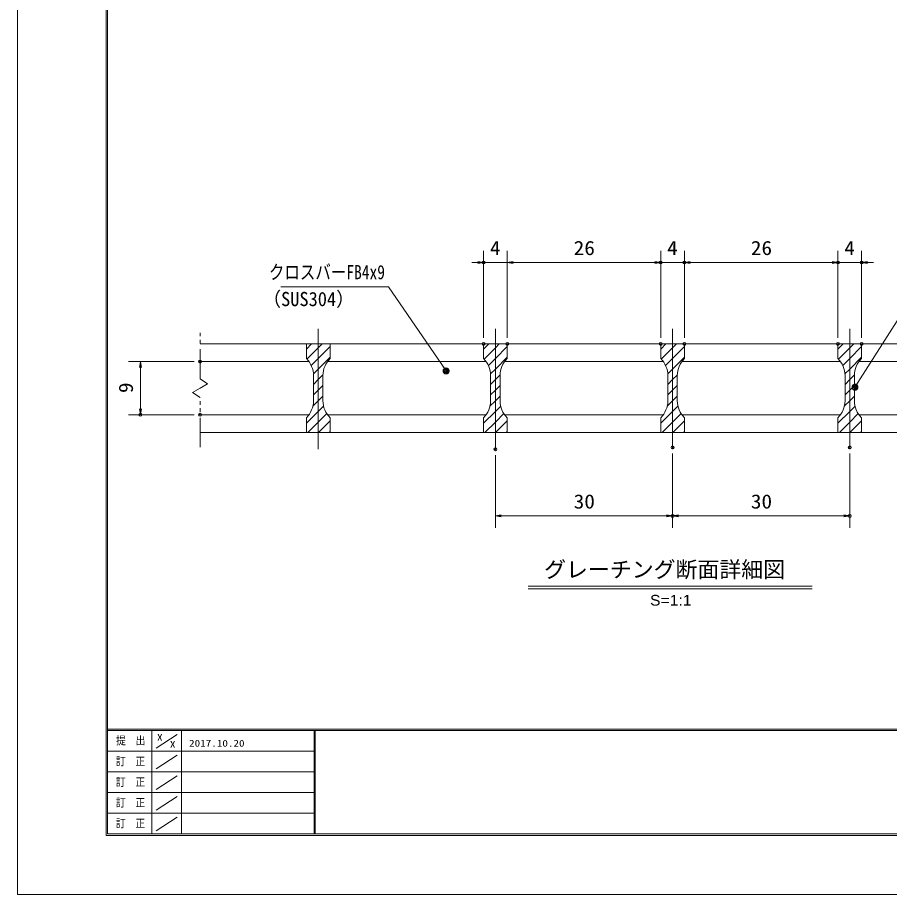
# Model space of a CAD drawing. Units: millimetres, scale not verified, with parts at other scales. Extents: x -1050 to 1050, y -742 to 742.
# Drawn here: x -1050 to -312, y -742 to 0 of the extents above; entities that cross this region are included whole.
import ezdxf
from ezdxf.enums import TextEntityAlignment as Align

# ---------------------------------------------------------------- set-up
doc = ezdxf.new("R2010")
doc.units = ezdxf.units.MM
doc.header["$LTSCALE"] = 5
doc.header["$PDMODE"] = 32
doc.header["$PDSIZE"] = 2.5
doc.linetypes.add('CHAIN1', pattern=[8, 5, -1, 1, -1])
doc.linetypes.add('DOUBLE_CHAIN1', pattern=[8.8, 5, -1, 0.6, -0.6, 0.6, -1])
for name, color, linetype, lineweight in [('0-0_7-図\u3000枠', 4, 'Continuous', 9), ('0-3_寸法注釈', 2, 'Continuous', 9), ('0-4_0', 2, 'Continuous', 9), ('0-5_DEFPOINTS', 134, 'Continuous', 9), ('0-6_蓋', 5, 'Continuous', 9), ('0-7_中心線', 6, 'CHAIN1', 9), ('0-8_想像線', 134, 'DOUBLE_CHAIN1', 9), ('0-9_ハッチング', 4, 'Continuous', 9)]:
    doc.layers.add(name, color=color, linetype=linetype, lineweight=lineweight)
doc.styles.add('HG丸ｺﾞｼｯｸM-PRO', font='')
doc.styles.add('ＭＳ ゴシック', font='')
doc.styles.get('HG丸ｺﾞｼｯｸM-PRO').set_extended_font_data('HG丸ｺﾞｼｯｸM-PRO')
doc.styles.get('ＭＳ ゴシック').set_extended_font_data('MS Gothic')

# ---------------------------------------------------------------- blocks, each defined once
blk = doc.blocks.new('_OPEN')
at = {"layer": '0-4_0'}
blk.add_line((0, 0), (-5, 0), dxfattribs=at)
blk.add_lwpolyline([(-5, 0.833), (0, 0), (-5, -0.833)], dxfattribs=at)
blk = doc.blocks.new('_Dot')
at = {"layer": '0-4_0'}
for p, q in [((-2.5, 0), (-5, 0)), ((2.445, 0.5), (-2.445, 0.5)), ((1.997, 1.5), (-1.997, 1.5)), ((2.289, -0.995), (-2.289, -0.995)), ((1.499, -1.995), (-1.499, -1.995))]:
    blk.add_line(p, q, dxfattribs=at)
for points in [[(2.5, 0), (2.48, 0.313), (2.421, 0.622), (2.324, 0.92), (2.191, 1.204), (2.023, 1.469), (1.822, 1.711), (1.594, 1.926), (1.34, 2.111), (1.064, 2.262), (0.773, 2.378), (0.468, 2.456), (0.157, 2.495), (-0.157, 2.495), (-0.468, 2.456), (-0.773, 2.378), (-1.064, 2.262), (-1.34, 2.111), (-1.594, 1.926), (-1.822, 1.711), (-2.023, 1.469), (-2.191, 1.204), (-2.324, 0.92), (-2.421, 0.622), (-2.48, 0.313), (-2.5, 0), (0, 0)], [(-2.5, 0), (-2.48, -0.313), (-2.421, -0.622), (-2.324, -0.92), (-2.191, -1.204), (-2.023, -1.469), (-1.822, -1.711), (-1.594, -1.926), (-1.34, -2.111), (-1.064, -2.262), (-0.773, -2.378), (-0.468, -2.456), (-0.157, -2.495), (0.157, -2.495), (0.468, -2.456), (0.773, -2.378), (1.064, -2.262), (1.34, -2.111), (1.594, -1.926), (1.822, -1.711), (2.023, -1.469), (2.191, -1.204), (2.324, -0.92), (2.421, -0.622), (2.48, -0.313), (2.5, 0), (0, 0)]]:
    blk.add_lwpolyline(points, close=True, dxfattribs=at)

msp = doc.modelspace()

# ---------------------------------------------------------------- linework, layer by layer
at = {"layer": '0-0_7-図\u3000枠'}
for p, q in [((-975, -692.5), (-975, 692.5)), ((-973.75, -691.25), (-973.75, 691.25)), ((998.75, -602.5), (-973.75, -602.5)), ((998.75, -603.75), (-973.75, -603.75)), ((-936.25, -691.192), (-936.25, -603.75)), ((-932.5, -618.606), (-915, -606.924)), ((-911.25, -603.75), (-911.25, -691.192)), ((-798.75, -603.75), (-798.75, -691.192)), ((-798, -603.75), (-798, -691.192)), ((-798.75, -621.25), (-973.75, -621.25)), ((-932.5, -636.247), (-915, -624.565)), ((-798.75, -638.75), (-973.75, -638.75)), ((-932.5, -653.747), (-915, -642.065)), ((-798.75, -656.25), (-973.75, -656.25)), ((-932.5, -671.247), (-915, -659.565)), ((-798.75, -673.75), (-973.75, -673.75)), ((-932.5, -688.747), (-915, -677.065)), ((1000, -692.5), (-975, -692.5)), ((998.75, -691.25), (-973.75, -691.25))]:
    msp.add_line(p, q, dxfattribs=at)
at = {"layer": '0-3_寸法注釈'}
for p, q in [((-655.45, -271.308), (-655.45, -197.4)), ((-635.45, -271.308), (-635.45, -197.4)), ((-635.45, -271.308), (-635.45, -197.4)), ((-505.45, -271.308), (-505.45, -197.4)), ((-505.45, -271.308), (-505.45, -197.4)), ((-485.45, -271.308), (-485.45, -197.4)), ((-485.45, -271.308), (-485.45, -197.4)), ((-355.45, -271.308), (-355.45, -197.4)), ((-355.45, -271.308), (-355.45, -197.4)), ((-335.45, -271.308), (-335.45, -197.4)), ((-660.45, -207.4), (-665.45, -207.4)), ((-635.45, -207.4), (-655.45, -207.4)), ((-630.45, -207.4), (-510.45, -207.4)), ((-630.45, -207.4), (-625.45, -207.4)), ((-510.45, -207.4), (-515.45, -207.4)), ((-505.45, -207.4), (-485.45, -207.4)), ((-480.45, -207.4), (-475.45, -207.4)), ((-480.45, -207.4), (-360.45, -207.4)), ((-360.45, -207.4), (-365.45, -207.4)), ((-355.45, -207.4), (-335.45, -207.4)), ((-330.45, -207.4), (-325.45, -207.4)), ((-900.45, -291.308), (-955.989, -291.308)), ((-945.989, -296.308), (-945.989, -331.308)), ((-900.45, -336.308), (-955.989, -336.308)), ((-645.45, -370.535), (-645.45, -432.029)), ((-495.45, -369.01), (-495.45, -432.029)), ((-495.45, -369.01), (-495.45, -432.029)), ((-345.45, -369.01), (-345.45, -432.029)), ((-640.45, -422.029), (-500.45, -422.029)), ((-490.45, -422.029), (-350.45, -422.029)), ((-617.576, -481.327), (-377.371, -481.327)), ((-617.576, -483.827), (-377.371, -483.827))]:
    msp.add_line(p, q, dxfattribs=at)
for points in [[(-827.188, -227.884), (-736.015, -227.884), (-687.754, -298.417)], [(-189.764, -227.917), (-286.954, -227.917), (-340.465, -312.166)]]:
    msp.add_lwpolyline(points, dxfattribs=at)
at = {"layer": '0-5_DEFPOINTS'}
msp.add_lwpolyline([(-1050, -742.5), (-1050, 742.5), (1050, 742.5), (1050, -742.5)], close=True, dxfattribs=at)
for p in [(-655.45, -207.4), (-505.45, -207.4), (-485.45, -207.4), (-355.45, -207.4), (-335.45, -207.4), (-655.45, -276.308), (-635.45, -276.308), (-505.45, -276.308), (-485.45, -276.308), (-355.45, -276.308), (-335.45, -276.308), (-895.45, -291.308), (-945.989, -336.308), (-895.45, -336.308), (-495.45, -364.01), (-345.45, -364.01), (-645.45, -365.535), (-495.45, -422.029), (-345.45, -422.029)]:
    msp.add_point(p, dxfattribs=at)
at = {"layer": '0-6_蓋'}
for p, q in [((-895.45, -276.308), (-95.45, -276.308)), ((-785.45, -276.308), (-805.45, -276.308)), ((-805.45, -288.808), (-805.45, -276.308)), ((-785.45, -288.808), (-785.45, -276.308)), ((-635.45, -276.308), (-655.45, -276.308)), ((-655.45, -288.808), (-655.45, -276.308)), ((-635.45, -288.808), (-635.45, -276.308)), ((-485.45, -276.308), (-505.45, -276.308)), ((-505.45, -288.808), (-505.45, -276.308)), ((-485.45, -288.808), (-485.45, -276.308)), ((-335.45, -276.308), (-355.45, -276.308)), ((-355.45, -288.808), (-355.45, -276.308)), ((-335.45, -288.808), (-335.45, -276.308)), ((-895.45, -291.308), (-803.289, -291.308)), ((-787.611, -291.308), (-653.289, -291.308)), ((-637.611, -291.308), (-503.289, -291.308)), ((-487.611, -291.308), (-353.289, -291.308)), ((-337.611, -291.308), (-203.289, -291.308)), ((-799.45, -303.091), (-799.45, -324.525)), ((-791.45, -303.091), (-791.45, -324.525)), ((-649.45, -303.091), (-649.45, -324.525)), ((-641.45, -303.091), (-641.45, -324.525)), ((-499.45, -303.091), (-499.45, -324.525)), ((-491.45, -303.091), (-491.45, -324.525)), ((-349.45, -303.091), (-349.45, -324.525)), ((-341.45, -303.091), (-341.45, -324.525)), ((-895.45, -336.308), (-803.289, -336.308)), ((-805.45, -338.808), (-805.45, -351.308)), ((-787.611, -336.308), (-653.289, -336.308)), ((-785.45, -338.808), (-785.45, -351.308)), ((-655.45, -338.808), (-655.45, -351.308)), ((-637.611, -336.308), (-503.289, -336.308)), ((-635.45, -338.808), (-635.45, -351.308)), ((-505.45, -338.808), (-505.45, -351.308)), ((-487.611, -336.308), (-353.289, -336.308)), ((-485.45, -338.808), (-485.45, -351.308)), ((-355.45, -338.808), (-355.45, -351.308)), ((-337.611, -336.308), (-203.289, -336.308)), ((-335.45, -338.808), (-335.45, -351.308)), ((-895.45, -351.308), (-95.45, -351.308)), ((-805.45, -351.308), (-785.45, -351.308)), ((-655.45, -351.308), (-635.45, -351.308)), ((-505.45, -351.308), (-485.45, -351.308)), ((-355.45, -351.308), (-335.45, -351.308))]:
    msp.add_line(p, q, dxfattribs=at)
for centre, start, end in [((-819.45, -303.091), 0, 45.573), ((-771.45, -303.091), 134.427, 180), ((-669.45, -303.091), 0, 45.573), ((-621.45, -303.091), 134.427, 180), ((-519.45, -303.091), 0, 45.573), ((-471.45, -303.091), 134.427, 180), ((-369.45, -303.091), 0, 45.573), ((-321.45, -303.091), 134.427, 180), ((-819.45, -324.525), 314.427, 0), ((-771.45, -324.525), 180, 225.573), ((-669.45, -324.525), 314.427, 0), ((-621.45, -324.525), 180, 225.573), ((-519.45, -324.525), 314.427, 0), ((-471.45, -324.525), 180, 225.573), ((-369.45, -324.525), 314.427, 0), ((-321.45, -324.525), 180, 225.573)]:
    msp.add_arc(centre, 20, start, end, dxfattribs=at)
at = {"layer": '0-7_中心線'}
for p, q in [((-795.45, -365.535), (-795.45, -263.606)), ((-645.45, -365.535), (-645.45, -263.606)), ((-495.45, -365.535), (-495.45, -263.606)), ((-345.45, -365.535), (-345.45, -263.606))]:
    msp.add_line(p, q, dxfattribs=at)
at = {"layer": '0-8_想像線'}
for p, q in [((-895.45, -305.859), (-895.45, -263.808)), ((-895.45, -363.808), (-895.45, -321.757))]:
    msp.add_line(p, q, dxfattribs=at)
for points in [[(-895.45, -305.859), (-889.157, -310.072), (-895.45, -313.808)], [(-895.45, -321.757), (-901.743, -317.545), (-895.45, -313.808)]]:
    msp.add_lwpolyline(points, dxfattribs=at)
at = {"layer": '0-9_ハッチング'}
for p, q in [((-805.45, -276.308), (-805.45, -288.808)), ((-805.45, -280.665), (-801.093, -276.308)), ((-655.45, -276.308), (-655.45, -288.808)), ((-655.45, -280.665), (-651.093, -276.308)), ((-505.45, -276.308), (-505.45, -288.808)), ((-505.45, -280.665), (-501.093, -276.308)), ((-355.45, -276.308), (-355.45, -288.808)), ((-355.45, -280.665), (-351.093, -276.308)), ((-799.45, -303.091), (-799.45, -324.525)), ((-791.45, -324.525), (-791.45, -303.091)), ((-649.45, -303.091), (-649.45, -324.525)), ((-641.45, -324.525), (-641.45, -303.091)), ((-499.45, -303.091), (-499.45, -324.525)), ((-491.45, -324.525), (-491.45, -303.091)), ((-349.45, -303.091), (-349.45, -324.525)), ((-341.45, -324.525), (-341.45, -303.091)), ((-795.271, -351.308), (-785.45, -341.488)), ((-645.271, -351.308), (-635.45, -341.488)), ((-495.271, -351.308), (-485.45, -341.488)), ((-345.271, -351.308), (-335.45, -341.488)), ((-786.29, -351.308), (-785.45, -350.468)), ((-636.29, -351.308), (-635.45, -350.468)), ((-486.29, -351.308), (-485.45, -350.468)), ((-336.29, -351.308), (-335.45, -350.468))]:
    msp.add_line(p, q, dxfattribs=at)
for points in [[(-805.45, -338.808), (-805.45, -351.308), (-795.45, -351.308), (-795.45, -276.308), (-805.45, -276.308)], [(-805.061, -289.256), (-795.45, -279.646), (-792.113, -276.308)], [(-801.402, -294.578), (-795.45, -288.626), (-785.45, -278.626)], [(-795.45, -276.308), (-795.45, -351.308), (-785.45, -351.308), (-785.45, -338.808)], [(-785.45, -288.808), (-785.45, -276.308), (-795.45, -276.308)], [(-655.45, -338.808), (-655.45, -351.308), (-645.45, -351.308), (-645.45, -276.308), (-655.45, -276.308)], [(-655.061, -289.256), (-645.45, -279.646), (-642.113, -276.308)], [(-651.402, -294.578), (-645.45, -288.626), (-635.45, -278.626)], [(-645.45, -276.308), (-645.45, -351.308), (-635.45, -351.308), (-635.45, -338.808)], [(-635.45, -288.808), (-635.45, -276.308), (-645.45, -276.308)], [(-505.45, -338.808), (-505.45, -351.308), (-495.45, -351.308), (-495.45, -276.308), (-505.45, -276.308)], [(-505.061, -289.256), (-495.45, -279.646), (-492.113, -276.308)], [(-501.402, -294.578), (-495.45, -288.626), (-485.45, -278.626)], [(-495.45, -276.308), (-495.45, -351.308), (-485.45, -351.308), (-485.45, -338.808)], [(-485.45, -288.808), (-485.45, -276.308), (-495.45, -276.308)], [(-355.45, -338.808), (-355.45, -351.308), (-345.45, -351.308), (-345.45, -276.308), (-355.45, -276.308)], [(-355.061, -289.256), (-345.45, -279.646), (-342.113, -276.308)], [(-351.402, -294.578), (-345.45, -288.626), (-335.45, -278.626)], [(-345.45, -276.308), (-345.45, -351.308), (-335.45, -351.308), (-335.45, -338.808)], [(-335.45, -288.808), (-335.45, -276.308), (-345.45, -276.308)], [(-799.56, -301.716), (-795.45, -297.606), (-785.45, -287.606)], [(-649.56, -301.716), (-645.45, -297.606), (-635.45, -287.606)], [(-499.56, -301.716), (-495.45, -297.606), (-485.45, -287.606)], [(-349.56, -301.716), (-345.45, -297.606), (-335.45, -287.606)], [(-799.45, -310.586), (-795.45, -306.586), (-791.406, -302.543)], [(-649.45, -310.586), (-645.45, -306.586), (-641.406, -302.543)], [(-499.45, -310.586), (-495.45, -306.586), (-491.406, -302.543)], [(-349.45, -310.586), (-345.45, -306.586), (-341.406, -302.543)], [(-799.45, -319.567), (-795.45, -315.567), (-791.45, -311.567)], [(-649.45, -319.567), (-645.45, -315.567), (-641.45, -311.567)], [(-499.45, -319.567), (-495.45, -315.567), (-491.45, -311.567)], [(-349.45, -319.567), (-345.45, -315.567), (-341.45, -311.567)], [(-800.058, -329.155), (-795.45, -324.547), (-791.45, -320.547)], [(-650.058, -329.155), (-645.45, -324.547), (-641.45, -320.547)], [(-500.058, -329.155), (-495.45, -324.547), (-491.45, -320.547)], [(-350.058, -329.155), (-345.45, -324.547), (-341.45, -320.547)], [(-805.45, -343.527), (-795.45, -333.527), (-790.888, -328.965)], [(-655.45, -343.527), (-645.45, -333.527), (-640.888, -328.965)], [(-505.45, -343.527), (-495.45, -333.527), (-490.888, -328.965)], [(-355.45, -343.527), (-345.45, -333.527), (-340.888, -328.965)], [(-804.251, -351.308), (-795.45, -342.507), (-788.233, -335.29)], [(-654.251, -351.308), (-645.45, -342.507), (-638.233, -335.29)], [(-504.251, -351.308), (-495.45, -342.507), (-488.233, -335.29)], [(-354.251, -351.308), (-345.45, -342.507), (-338.233, -335.29)]]:
    msp.add_lwpolyline(points, dxfattribs=at)
for centre, start, end in [((-819.45, -303.091), 0, 45.573), ((-771.45, -303.091), 134.427, 180), ((-669.45, -303.091), 0, 45.573), ((-621.45, -303.091), 134.427, 180), ((-519.45, -303.091), 0, 45.573), ((-471.45, -303.091), 134.427, 180), ((-369.45, -303.091), 0, 45.573), ((-321.45, -303.091), 134.427, 180), ((-819.45, -324.525), 314.427, 0), ((-771.45, -324.525), 180, 225.573), ((-669.45, -324.525), 314.427, 0), ((-621.45, -324.525), 180, 225.573), ((-519.45, -324.525), 314.427, 0), ((-471.45, -324.525), 180, 225.573), ((-369.45, -324.525), 314.427, 0), ((-321.45, -324.525), 180, 225.573)]:
    msp.add_arc(centre, 20, start, end, dxfattribs=at)

# ---------------------------------------------------------------- block references
at = {"layer": '0-3_寸法注釈'}
for p in [(-655.45, -207.4), (-505.45, -207.4), (-505.45, -207.4), (-355.45, -207.4), (-355.45, -207.4), (-495.45, -422.029), (-345.45, -422.029)]:
    msp.add_blockref('_OPEN', p, dxfattribs=at)
for name, p, rotation in [('_OPEN', (-635.45, -207.4), 180), ('_OPEN', (-635.45, -207.4), 180), ('_OPEN', (-485.45, -207.4), 180), ('_OPEN', (-485.45, -207.4), 180), ('_OPEN', (-335.45, -207.4), 180), ('_OPEN', (-945.989, -291.308), 90), ('_Dot', (-687.181, -299.237), 304.93122), ('_Dot', (-341.009, -313.006), 237.09638), ('_OPEN', (-945.989, -336.308), 270), ('_OPEN', (-645.45, -422.029), 180), ('_OPEN', (-495.45, -422.029), 180)]:
    msp.add_blockref(name, p, dxfattribs=dict(at, rotation=rotation))

# ---------------------------------------------------------------- texts
at = {"layer": '0-0_7-図\u3000枠', "color": 5, "style": 'ＭＳ ゴシック'}
for s, height, width, p in [('提\u3000出', 6.745, 0.9, (-966.593, -617.56)), ('X', 5.755, 1.2, (-931.902, -614.076)), ('X', 5.755, 1.2, (-920.995, -620.022)), ('2017.10.20', 5.755, 1.2, (-904.801, -619.113)), ('訂\u3000正', 6.745, 0.9, (-966.76, -635.201)), ('訂\u3000正', 6.745, 0.9, (-966.76, -652.701)), ('訂\u3000正', 6.745, 0.9, (-966.76, -670.201)), ('訂\u3000正', 6.745, 0.9, (-966.76, -687.701))]:
    msp.add_text(s, height=height, dxfattribs=dict(at, width=width)).set_placement(p, align=Align.BOTTOM_LEFT)
at = {"layer": '0-3_寸法注釈', "color": 7}
for s, height, style, width, p in [('4', 12.02, 'ＭＳ ゴシック', 1.1, (-650.035, -204.713)), ('26', 12.02, 'ＭＳ ゴシック', 1.1, (-579.183, -204.713)), ('4', 12.02, 'ＭＳ ゴシック', 1.1, (-500.035, -204.713)), ('26', 12.02, 'ＭＳ ゴシック', 1.1, (-429.183, -204.713)), ('4', 12.02, 'ＭＳ ゴシック', 1.1, (-350.035, -204.713)), ('クロスバーFB4x9', 12.02, 'ＭＳ ゴシック', 0.8, (-837.208, -225.197)), ('（SUS304）', 12.02, 'ＭＳ ゴシック', 0.95, (-842.467, -247.956)), ('30', 12.02, 'ＭＳ ゴシック', 1.1, (-579.183, -419.342)), ('30', 12.02, 'ＭＳ ゴシック', 1.1, (-429.183, -419.342)), ('S=1:1', 9.062, 'HG丸ｺﾞｼｯｸM-PRO', 1.1, (-514.549, -500.628))]:
    msp.add_text(s, height=height, dxfattribs=dict(at, style=style, width=width)).set_placement(p, align=Align.BOTTOM_LEFT)
at = {"layer": '0-3_寸法注釈', "color": 7, "style": 'ＭＳ ゴシック', "width": 1.1}
msp.add_text('9', height=12.02, rotation=90, dxfattribs=at).set_placement((-948.676, -317.957), align=Align.BOTTOM_LEFT)
at = {"layer": '0-3_寸法注釈', "color": 7, "style": 'HG丸ｺﾞｼｯｸM-PRO'}
msp.add_text('グレーチング断面詳細図', height=13.6, dxfattribs=at).set_placement((-604.214, -478.216), align=Align.BOTTOM_LEFT)

doc.saveas('drawing.dxf')
